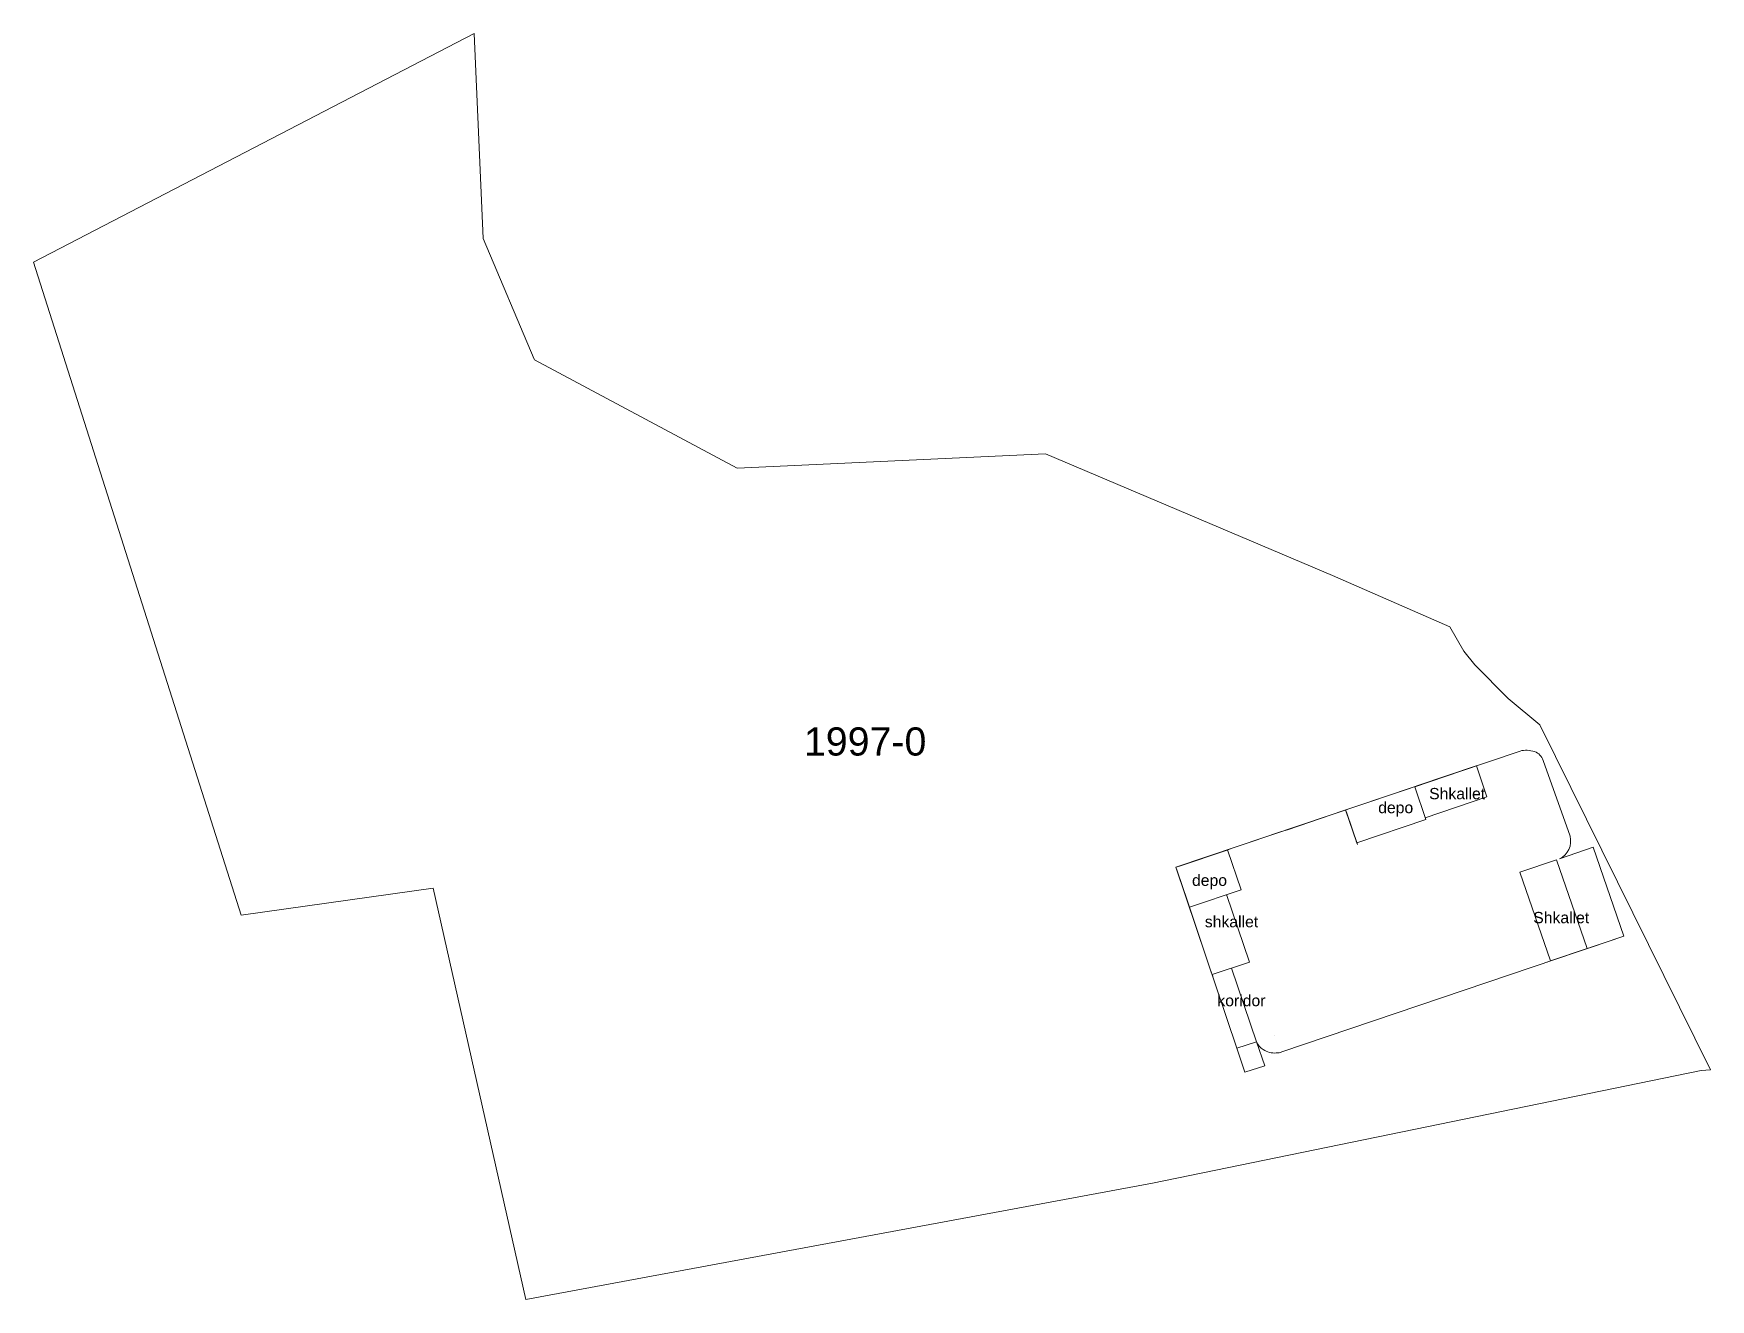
# Model space of a CAD drawing. Header units: metres. Extents: x 7517843 to 7517962, y 4692655 to 4692745.
import ezdxf

# ---------------------------------------------------------------- set-up
doc = ezdxf.new("R2010")
doc.units = ezdxf.units.M
for name, color, linetype, lineweight in [('akset', 1, 'Continuous', 0), ('kati 0', 1, 'Continuous', 0), ('Muret', 7, 'Continuous', 0), ('Muri', 40, 'Continuous', 0), ('Nr Parceles Baze', 7, 'Continuous', 0), ('Parcela baze', 7, 'Continuous', 0), ('Shkallet', 190, 'Continuous', 0)]:
    doc.layers.add(name, color=color, linetype=linetype, lineweight=lineweight)
doc.styles.get("Standard").update_dxf_attribs({"font": 'arial.ttf'})

msp = doc.modelspace()

# ---------------------------------------------------------------- linework, layer by layer
at = {"layer": 'akset', "elevation": 616.38, "flags": 128}
msp.add_lwpolyline([(7517941.2, 4692691.68), (7517945.42, 4692693.11)], dxfattribs=at)
at = {"layer": 'kati 0', "elevation": 616.38, "flags": 128}
msp.add_lwpolyline([(7517924.1, 4692685.91), (7517928.43, 4692673.07), (7517929.82, 4692673.53, 0.148653), (7517930.3, 4692672.97, 0.173786), (7517931.22, 4692672.73, 0.102518), (7517931.61, 4692672.8), (7517955.89, 4692681.02), (7517953.72, 4692687.35), (7517951.33, 4692686.51, 0.364365), (7517952.08, 4692688.12), (7517950.18, 4692693.49, 0.228817), (7517949.56, 4692694.12, 0.14724), (7517948.53, 4692694.16)], format="xyb", close=True, dxfattribs=at)
for points in [[(7517946.17, 4692690.9), (7517945.43, 4692693.11)], [(7517941.06, 4692691.63), (7517941.84, 4692689.31)], [(7517941.8, 4692689.43), (7517946.17, 4692690.9)], [(7517936.15, 4692689.98), (7517936.94, 4692687.65)], [(7517936.94, 4692687.65), (7517941.84, 4692689.31)], [(7517925.05, 4692683.08), (7517928.72, 4692684.32), (7517927.77, 4692687.14)], [(7517953.29, 4692680.14), (7517951.12, 4692686.44), (7517948.52, 4692685.56), (7517950.69, 4692679.26)], [(7517926.67, 4692678.29), (7517929.32, 4692679.18), (7517927.7, 4692683.98)], [(7517929.82, 4692673.53), (7517928.05, 4692678.76)]]:
    msp.add_lwpolyline(points, dxfattribs=at)
at = {"layer": 'Muri', "color": 4, "elevation": 616.38, "flags": 128}
msp.add_lwpolyline([(7517941.06, 4692691.63), (7517945.43, 4692693.11), (7517945.66, 4692693.19)], dxfattribs=at)
at = {"layer": 'Muri', "color": 5, "elevation": 616.38, "flags": 128}
for points in [[(7517924.1, 4692685.91), (7517924.34, 4692685.99), (7517926.75, 4692686.8), (7517926.99, 4692686.88), (7517940.94, 4692691.6), (7517941.06, 4692691.63)], [(7517924.1, 4692685.91), (7517924.18, 4692685.67), (7517924.91, 4692683.51), (7517925.05, 4692683.08), (7517926.56, 4692678.6), (7517926.71, 4692678.17)]]:
    msp.add_lwpolyline(points, dxfattribs=at)
at = {"layer": 'Muri', "elevation": 616.38, "flags": 128}
for points in [[(7517924.1, 4692685.91), (7517924.53, 4692686.05), (7517926.75, 4692686.8), (7517927.18, 4692686.95), (7517931.59, 4692688.44), (7517932.02, 4692688.58), (7517935.94, 4692689.91), (7517936.37, 4692690.05)], [(7517936.15, 4692689.98), (7517936.23, 4692689.74), (7517936.98, 4692687.53), (7517936.9, 4692687.77)], [(7517924.1, 4692685.91), (7517924.34, 4692685.99), (7517927.67, 4692687.11), (7517927.86, 4692687.18)], [(7517924.1, 4692685.91), (7517924.18, 4692685.67), (7517924.99, 4692683.27), (7517925.05, 4692683.08)], [(7517955.89, 4692681.02), (7517953.53, 4692680.22), (7517953.29, 4692680.14), (7517950.69, 4692679.26), (7517950.45, 4692679.18)]]:
    msp.add_lwpolyline(points, dxfattribs=at)
at = {"layer": 'Parcela baze'}
msp.add_lwpolyline([(7517944.53, 4692701.24), (7517945.31, 4692700.27), (7517947.68, 4692697.88), (7517949.94, 4692696.01), (7517962.05, 4692671.54), (7517961.39, 4692671.48), (7517922.44, 4692663.49), (7517877.94, 4692655.24), (7517871.36, 4692684.43), (7517857.73, 4692682.5), (7517842.98, 4692728.85), (7517874.27, 4692745.09), (7517874.91, 4692730.55), (7517878.53, 4692721.98), (7517878.55, 4692721.92), (7517892.94, 4692714.25), (7517914.84, 4692715.25), (7517935.22, 4692706.63), (7517943.54, 4692702.97), (7517944.53, 4692701.24)], dxfattribs=at)
at = {"layer": 'Shkallet', "flags": 128}
for points, elevation in [([(7517928.43, 4692673.07), (7517928.99, 4692671.37), (7517930.41, 4692671.82), (7517929.82, 4692673.53)], 616.38), ([(7517931.1, 4692674), (7517931.1, 4692674)], 611.87), ([(7517931.1, 4692674), (7517931.1, 4692674)], 611.87)]:
    msp.add_lwpolyline(points, dxfattribs=dict(at, elevation=elevation))

# ---------------------------------------------------------------- texts
at = {"layer": 'Muret', "char_height": 0.8, "attachment_point": 1}
for s, insert in [('Shkallet', (7517942.08, 4692691.54)), ('depo', (7517938.46, 4692690.55)), ('depo', (7517925.24, 4692685.39)), ('shkallet', (7517926.15, 4692682.45)), ('Shkallet', (7517949.47, 4692682.74)), ('koridor', (7517927.04, 4692676.85))]:
    msp.add_mtext_dynamic_manual_height_columns(s, width=0.8346, gutter_width=1, heights=[0], dxfattribs=dict(at, insert=insert))
at = {"layer": 'Nr Parceles Baze'}
msp.add_text('1997-0', height=2, dxfattribs=at).set_placement((7517897.68, 4692693.84))

doc.saveas('drawing.dxf')
